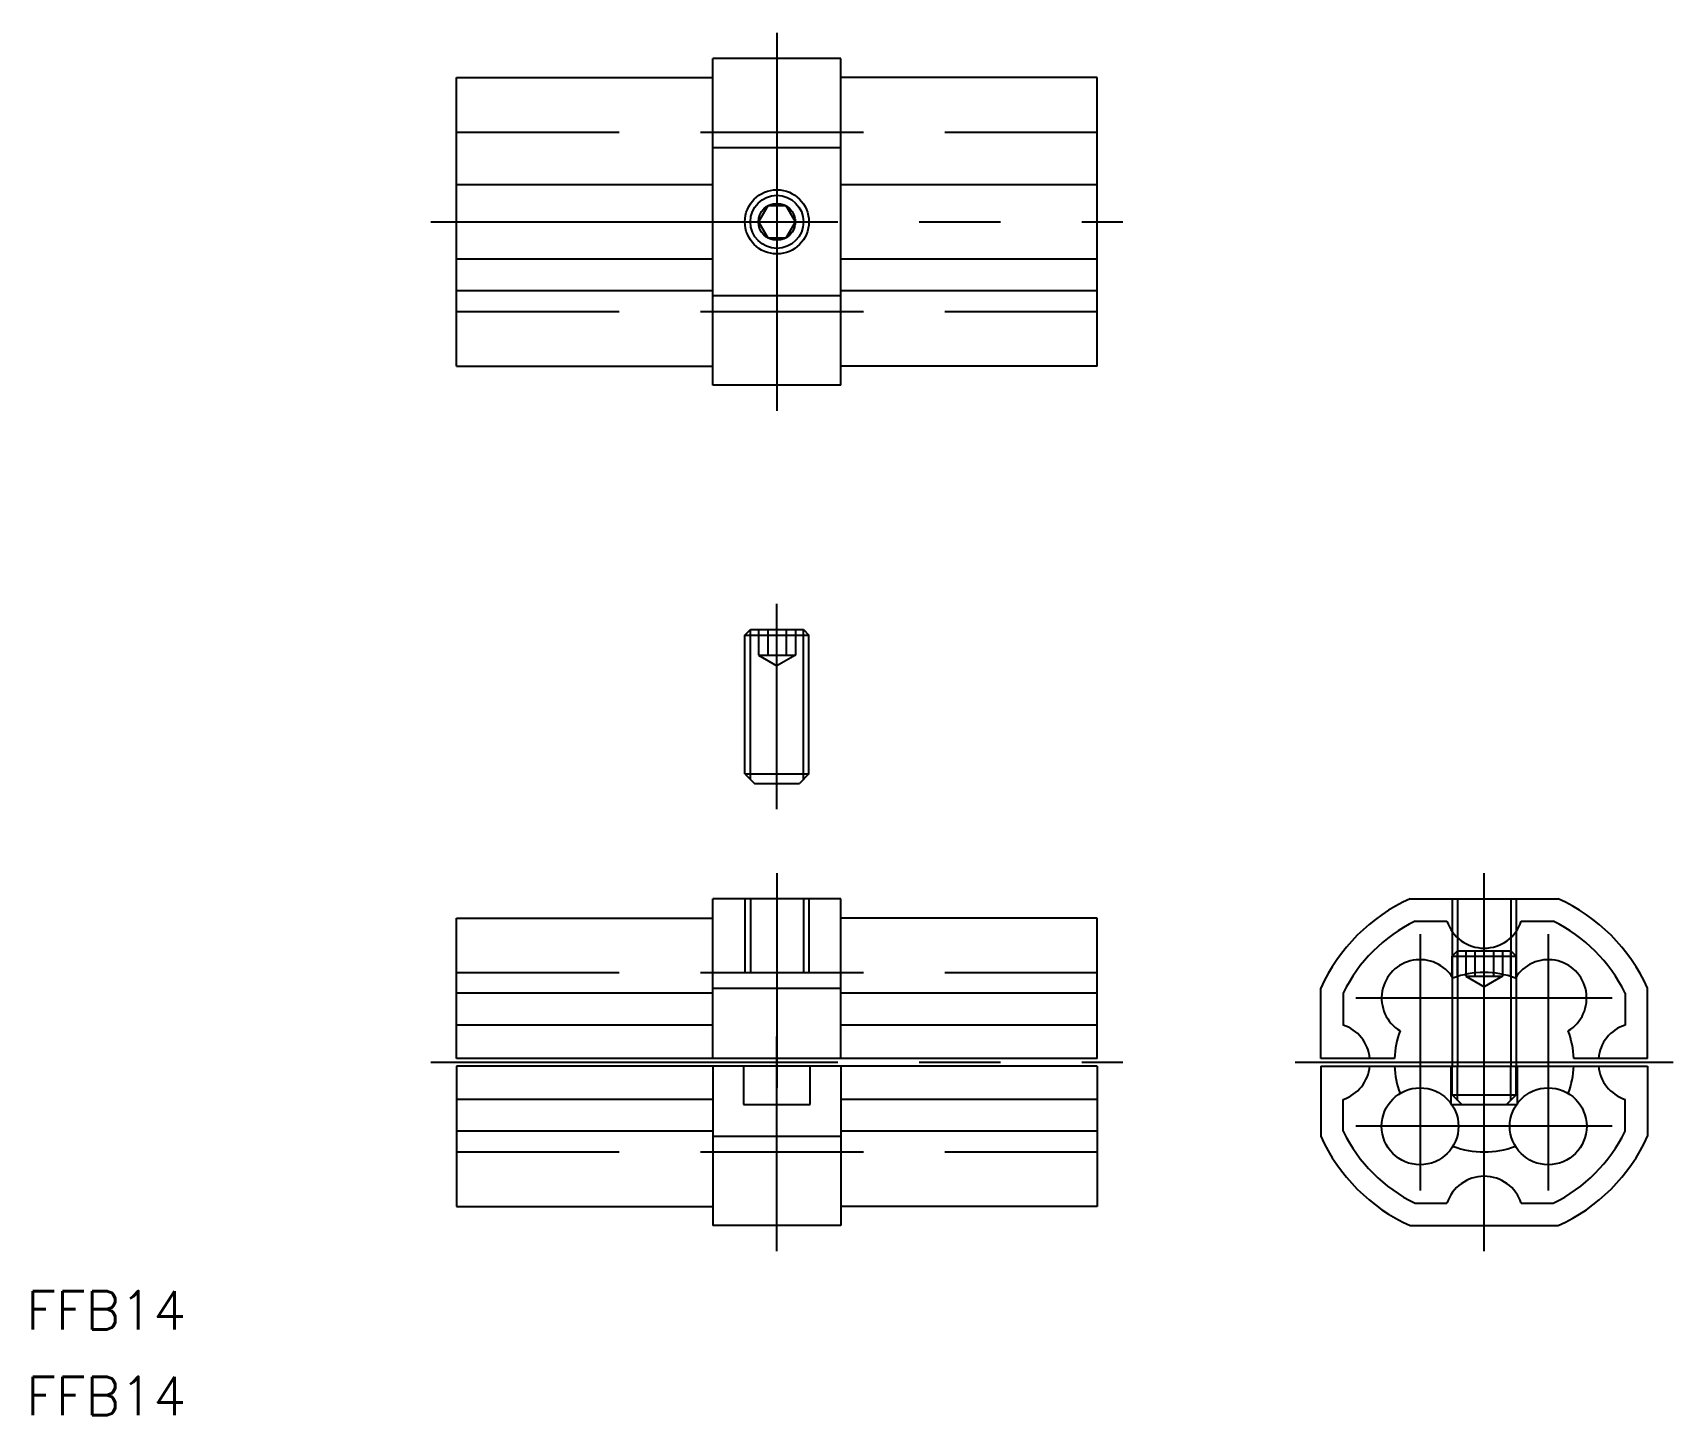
# Model space of a CAD drawing. Extents: x -113 to 15, y -28 to 80.
import ezdxf

# ---------------------------------------------------------------- set-up
doc = ezdxf.new("R2010")
doc.units = 0
doc.linetypes.add('CENTER', pattern=[50.8, 31.75, -6.35, 6.35, -6.35])
doc.linetypes.add('DASHED', pattern=[19.05, 12.7, -6.35])
doc.layers.get('0').update_dxf_attribs({"linetype": 'CONTINUOUS'})
doc.layers.add('CENTER', color=1, linetype='CENTER')
doc.styles.get("Standard").update_dxf_attribs({"font": 'txt.shx', "height": 3, "bigfont": 'bigfont.shx'})

msp = doc.modelspace()

# ---------------------------------------------------------------- linework, layer by layer
at = {"color": 7, "linetype": 'CONTINUOUS'}
for p, q in [((-50.18, 78.31), (-60.18, 78.31)), ((-60.18, 52.81), (-60.18, 78.31)), ((-50.18, 52.81), (-50.18, 78.31)), ((-80.18, 54.31), (-80.18, 76.81)), ((-80.18, 76.81), (-60.18, 76.81)), ((-78.06, 76.81), (-68.06, 76.81)), ((-30.18, 76.81), (-50.18, 76.81)), ((-32.3, 76.81), (-42.3, 76.81)), ((-30.18, 54.31), (-30.18, 76.81)), ((-50.18, 71.34), (-60.18, 71.34)), ((-60.18, 68.46), (-80.18, 68.46)), ((-30.18, 68.46), (-50.18, 68.46)), ((-55.9, 66.81), (-56.62, 65.56)), ((-54.46, 66.81), (-55.9, 66.81)), ((-53.73, 65.56), (-54.46, 66.81)), ((-56.62, 65.56), (-55.9, 64.31)), ((-54.46, 64.31), (-53.73, 65.56)), ((-55.9, 64.31), (-54.46, 64.31)), ((-60.18, 62.66), (-80.18, 62.66)), ((-30.18, 62.66), (-50.18, 62.66)), ((-60.18, 60.17), (-80.18, 60.17)), ((-30.18, 60.17), (-50.18, 60.17)), ((-50.18, 59.78), (-60.18, 59.78)), ((-80.18, 54.31), (-60.18, 54.31)), ((-78.06, 54.31), (-68.06, 54.31)), ((-30.18, 54.31), (-50.18, 54.31)), ((-32.3, 54.31), (-42.3, 54.31)), ((-50.18, 52.81), (-60.18, 52.81)), ((-57.68, 33.32), (-57.25, 33.75)), ((-57.68, 33.32), (-52.68, 33.32)), ((-57.68, 22.5), (-57.68, 33.32)), ((-57.25, 33.75), (-53.11, 33.75)), ((-53.11, 33.75), (-52.68, 33.32)), ((-52.68, 22.5), (-52.68, 33.32)), ((-57.68, 22.5), (-56.93, 21.75)), ((-57.68, 22.5), (-52.68, 22.5)), ((-52.68, 22.5), (-53.43, 21.75)), ((-56.93, 21.75), (-53.43, 21.75)), ((-60.18, 0.3), (-60.18, 12.75)), ((-50.18, 12.75), (-60.18, 12.75)), ((-50.18, 0.3), (-50.18, 12.75)), ((-5.78, 12.75), (5.78, 12.75)), ((-80.18, 0.3), (-80.18, 11.25)), ((-80.18, 11.25), (-60.18, 11.25)), ((-78.06, 11.25), (-68.06, 11.25)), ((-30.18, 11.25), (-50.18, 11.25)), ((-32.3, 11.25), (-42.3, 11.25)), ((-30.18, 0.3), (-30.18, 11.25)), ((-5.39, 11), (-2.9, 11)), ((2.9, 11), (5.39, 11)), ((-2.5, 6.66), (-2.5, -0.3)), ((2.5, 6.66), (2.5, -0.3)), ((-60.18, 5.39), (-80.18, 5.39)), ((-60.18, 5.78), (-50.18, 5.78)), ((-30.18, 5.39), (-50.18, 5.39)), ((-12.75, 0.3), (-12.75, 5.78)), ((-11, 5.39), (-11, 2.9)), ((11, 5.39), (11, 2.9)), ((12.75, 0.3), (12.75, 5.78)), ((-60.18, 2.9), (-80.18, 2.9)), ((-30.18, 2.9), (-50.18, 2.9)), ((-30.18, 0.3), (-80.18, 0.3)), ((-6.99, 0.3), (-12.75, 0.3)), ((12.75, 0.3), (6.99, 0.3)), ((-80.18, -0.3), (-80.18, -11.25)), ((-30.18, -0.3), (-80.18, -0.3)), ((-60.18, -0.3), (-60.18, -12.75)), ((-50.18, -0.3), (-50.18, -12.75)), ((-30.18, -0.3), (-30.18, -11.25)), ((-12.75, -0.3), (12.75, -0.3)), ((-12.75, -0.3), (-12.75, -5.78)), ((12.75, -0.3), (12.75, -5.78)), ((-60.18, -2.9), (-80.18, -2.9)), ((-30.18, -2.9), (-50.18, -2.9)), ((-11, -5.39), (-11, -2.9)), ((11, -5.39), (11, -2.9)), ((-60.18, -5.39), (-80.18, -5.39)), ((-60.18, -5.78), (-50.18, -5.78)), ((-30.18, -5.39), (-50.18, -5.39)), ((-80.18, -11.25), (-60.18, -11.25)), ((-78.06, -11.25), (-68.06, -11.25)), ((-30.18, -11.25), (-50.18, -11.25)), ((-32.3, -11.25), (-42.3, -11.25)), ((-5.39, -11), (-2.9, -11)), ((2.9, -11), (5.39, -11)), ((-50.18, -12.75), (-60.18, -12.75)), ((-5.78, -12.75), (5.78, -12.75))]:
    msp.add_line(p, q, dxfattribs=at)
at = {"color": 3, "linetype": 'DASHED'}
for p, q in [((-80.18, 72.56), (-30.18, 72.56)), ((-80.18, 58.56), (-30.18, 58.56)), ((-56.62, 33.75), (-56.62, 31.75)), ((-55.9, 33.75), (-55.9, 31.75)), ((-54.46, 33.75), (-54.46, 31.75)), ((-53.73, 33.75), (-53.73, 31.75)), ((-56.62, 31.75), (-53.73, 31.75)), ((-56.62, 31.75), (-55.18, 30.92)), ((-53.73, 31.75), (-55.18, 30.92)), ((-57.68, 12.75), (-57.68, 7)), ((-57.25, 12.75), (-57.25, 7)), ((-53.11, 12.75), (-53.11, 7)), ((-52.68, 12.75), (-52.68, 7)), ((-2.5, 12.75), (-2.5, 6.66)), ((-2.07, 12.75), (-2.07, 6.69)), ((2.07, 12.75), (2.07, 6.69)), ((2.5, 12.75), (2.5, 6.66)), ((-2.5, 8.27), (-2.07, 8.7)), ((-2.5, 8.27), (2.5, 8.27)), ((-2.5, 6.66), (-2.5, 8.27)), ((-2.07, 8.7), (2.07, 8.7)), ((-2.07, 6.69), (-2.07, 8.7)), ((-1.44, 8.7), (-1.44, 6.7)), ((-0.72, 8.7), (-0.72, 6.7)), ((0.72, 8.7), (0.72, 6.7)), ((1.44, 8.7), (1.44, 6.7)), ((2.07, 8.7), (2.5, 8.27)), ((2.07, 6.69), (2.07, 8.7)), ((2.5, 6.66), (2.5, 8.27)), ((-80.18, 7), (-30.18, 7)), ((-1.44, 6.7), (1.44, 6.7)), ((-1.44, 6.7), (0, 5.87)), ((1.44, 6.7), (0, 5.87)), ((-57.78, -0.3), (-57.78, -3.3)), ((-52.58, -3.3), (-52.58, -0.3)), ((-2.6, -0.3), (-2.6, -3.3)), ((-2.5, -2.55), (-2.5, -0.3)), ((-2.07, -2.98), (-2.07, -0.3)), ((2.07, -2.98), (2.07, -0.3)), ((2.5, -2.55), (2.5, -0.3)), ((2.6, -3.3), (2.6, -0.3)), ((-2.5, -2.55), (2.5, -2.55)), ((-2.5, -2.55), (-1.75, -3.3)), ((2.5, -2.55), (1.75, -3.3)), ((-57.78, -3.3), (-52.58, -3.3)), ((-2.6, -3.3), (2.6, -3.3)), ((-1.75, -3.3), (1.75, -3.3)), ((-1.75, -3.3), (1.75, -3.3)), ((-80.18, -7), (-30.18, -7))]:
    msp.add_line(p, q, dxfattribs=at)
at = {"color": 3, "linetype": 'CONTINUOUS'}
for p, q in [((-57.25, 22.07), (-57.25, 33.75)), ((-53.11, 22.07), (-53.11, 33.75)), ((-2.07, 6.69), (-2.07, -0.3)), ((2.07, 6.69), (2.07, -0.3))]:
    msp.add_line(p, q, dxfattribs=at)
at = {"color": 7, "linetype": 'CONTINUOUS'}
for centre, radius in [((-55.18, 65.56), 2.5), ((-55.18, 65.56), 2.07), ((-55.18, 65.56), 1.44), ((-5, -5), 3), ((5, -5), 3)]:
    msp.add_circle(centre, radius, dxfattribs=at)
for centre, radius, start, end in [((0, 0), 14, 114.3958, 155.6042), ((0, 0), 14, 24.3958, 65.6042), ((0, 0), 12.25, 116.1089, 153.8911), ((0, 11.95), 3.05, 198.1482, 341.8518), ((0, 0), 12.25, 26.1089, 63.8911), ((-5, 5), 3, 31.367, 238.633), ((5, 5), 3, 301.367, 148.633), ((0, 0), 7, 69.6136, 110.3864), ((-11.95, 0), 3.05, 5.6448, 71.8518), ((11.95, 0), 3.05, 108.1482, 174.3552), ((0, 0), 7, 159.6136, 177.5437), ((0, 0), 7, 2.4563, 20.3864), ((-11.95, 0), 3.05, 288.1482, 354.3552), ((0, 0), 7, 182.4563, 200.3864), ((0, 0), 7, 339.6136, 357.5437), ((11.95, 0), 3.05, 185.6448, 251.8518), ((0, 0), 14, 204.3958, 245.6042), ((0, 0), 12.25, 206.1089, 243.8911), ((0, 0), 12.25, 296.1089, 333.8911), ((0, 0), 14, 294.3958, 335.6042), ((0, 0), 7, 249.6136, 290.3864), ((0, -11.95), 3.05, 18.1482, 161.8518)]:
    msp.add_arc(centre, radius, start, end, dxfattribs=at)
at = {"layer": 'CENTER', "color": 1, "linetype": 'CENTER'}
for p, q in [((-55.18, 80.31), (-55.18, 50.81)), ((-82.18, 65.56), (-28.18, 65.56)), ((-55.18, 19.75), (-55.18, 35.75)), ((-55.18, 14.75), (-55.18, -2)), ((0, -14.75), (0, 14.75)), ((-5, 10), (-5, -10)), ((5, 10), (5, -10)), ((10, 5), (-10, 5)), ((-55.18, -14.75), (-55.18, 2)), ((-82.18, 0), (-28.18, 0)), ((-14.75, 0), (14.75, 0)), ((10, -5), (-10, -5))]:
    msp.add_line(p, q, dxfattribs=at)

# ---------------------------------------------------------------- texts
at = {"color": 7, "linetype": 'CONTINUOUS'}
for p in [(-113.75, -20.85), (-113.75, -27.54)]:
    msp.add_text('FFB14', height=3, dxfattribs=at).set_placement(p)

doc.saveas('drawing.dxf')
